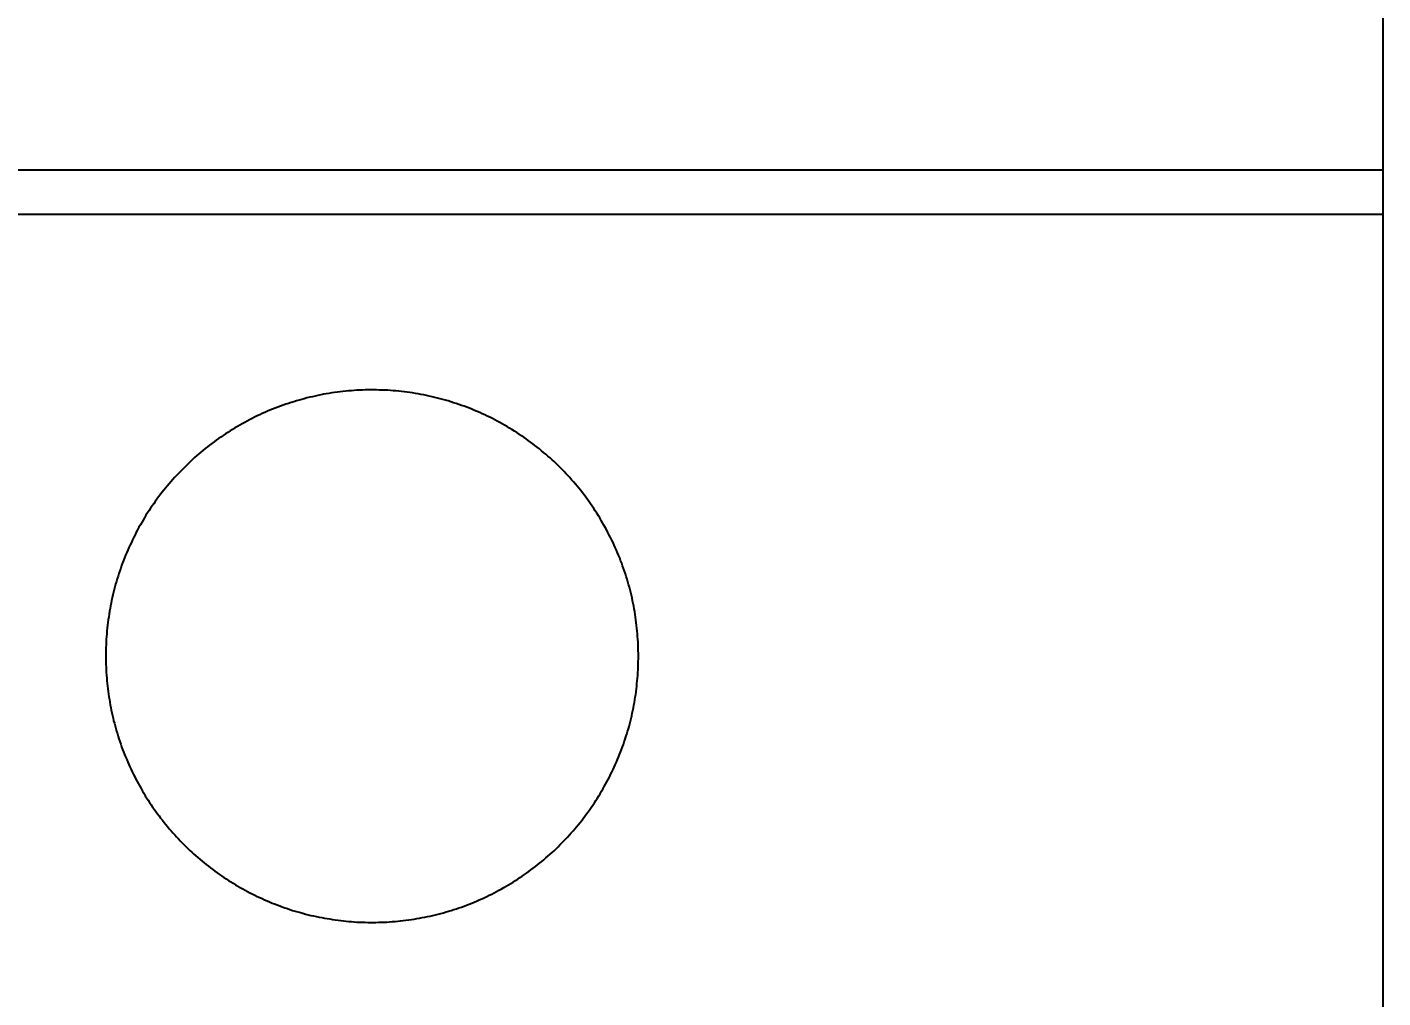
# Model space of a CAD drawing. Extents: x 0 to 420, y 0 to 297.
# Drawn here: x 134.59 to 144.77, y 158.27 to 165.56 of the extents above; entities that cross this region are included whole.
import ezdxf
from ezdxf.enums import TextEntityAlignment as Align

# ---------------------------------------------------------------- set-up
doc = ezdxf.new("R2010")
doc.units = 0
doc.header["$LTSCALE"] = 23.1
doc.layers.add('10000_FRONT', color=7, linetype='CONTINUOUS')
doc.layers.add('10100_DIM_FRONT', color=7, linetype='CONTINUOUS')
doc.dimstyles.get("Standard").update_dxf_attribs({"dimtxt": 2.5, "dimasz": 2.5, "dimexe": 1.25, "dimexo": 0.625, "dimtad": 1, "dimcen": 2.5, "dimazin": 3, "dimtfac": 1, "dimtmove": 0, "dimatfit": 3})

# ---------------------------------------------------------------- blocks, each defined once
blk = doc.blocks.new('*D0')
at = {"layer": '10100_DIM_FRONT', "linetype": 'CONTINUOUS'}
for p, q in [((109.270844, 186.639203), (109.270844, 130.967761)), ((144.770844, 186.639203), (144.770844, 130.967761)), ((109.270844, 132.967761), (127.020844, 132.967761)), ((144.770844, 132.967761), (127.020844, 132.967761))]:
    blk.add_line(p, q, dxfattribs=at)
for points in [[(112.770844, 133.467761), (109.270844, 132.967761), (112.770844, 132.467761)], [(141.270844, 132.467761), (144.770844, 132.967761), (141.270844, 133.467761)]]:
    blk.add_solid(points, dxfattribs=at)
blk.add_text('35,5', height=3.5, dxfattribs=at).set_placement((123.190186, 133.842761), (132.690186, 133.842761), align=Align.FIT)

msp = doc.modelspace()

# ---------------------------------------------------------------- linework, layer by layer
at = {"layer": '10000_FRONT', "color": 7, "linetype": 'CONTINUOUS'}
for p, q in [((144.771, 231.64), (144.771, 141.64)), ((109.271, 164.493), (144.771, 164.493)), ((109.271, 164.16), (144.771, 164.16))]:
    msp.add_line(p, q, dxfattribs=at)
for points in [[(139.181, 160.84), (139.181, 160.861), (139.18, 160.882), (139.18, 160.904), (139.179, 160.925), (139.178, 160.946), (139.177, 160.967), (139.175, 160.987), (139.174, 161.008), (139.172, 161.029), (139.17, 161.05), (139.167, 161.071), (139.165, 161.092), (139.162, 161.112), (139.159, 161.133), (139.156, 161.154), (139.153, 161.174), (139.149, 161.195), (139.145, 161.215), (139.141, 161.236), (139.137, 161.256), (139.133, 161.277), (139.128, 161.297), (139.123, 161.317), (139.118, 161.338), (139.113, 161.358), (139.107, 161.378), (139.101, 161.398), (139.095, 161.419), (139.089, 161.439), (139.083, 161.459), (139.076, 161.479), (139.069, 161.499), (139.062, 161.519), (139.055, 161.539), (139.047, 161.558), (139.04, 161.578), (139.032, 161.598), (139.024, 161.617), (139.016, 161.636), (139.007, 161.655), (138.999, 161.675), (138.99, 161.693), (138.981, 161.712), (138.971, 161.731), (138.962, 161.75), (138.952, 161.768), (138.943, 161.787), (138.933, 161.805), (138.922, 161.823), (138.912, 161.842), (138.902, 161.86), (138.891, 161.878), (138.88, 161.895), (138.869, 161.913), (138.857, 161.931), (138.846, 161.948), (138.834, 161.966), (138.822, 161.983), (138.81, 162), (138.798, 162.017), (138.785, 162.034), (138.773, 162.051), (138.76, 162.068), (138.747, 162.084), (138.734, 162.101), (138.72, 162.117), (138.707, 162.133), (138.693, 162.149), (138.679, 162.165), (138.665, 162.181), (138.651, 162.197), (138.636, 162.212), (138.622, 162.227), (138.607, 162.242), (138.593, 162.257), (138.578, 162.272), (138.563, 162.286), (138.547, 162.301), (138.532, 162.315), (138.517, 162.329), (138.501, 162.343), (138.485, 162.356), (138.469, 162.37), (138.453, 162.383), (138.437, 162.397), (138.421, 162.41), (138.404, 162.423), (138.387, 162.435), (138.371, 162.448), (138.354, 162.46), (138.337, 162.472), (138.319, 162.485), (138.302, 162.496), (138.284, 162.508), (138.267, 162.52), (138.249, 162.531), (138.231, 162.542), (138.213, 162.553), (138.195, 162.564), (138.176, 162.575), (138.158, 162.585), (138.139, 162.595), (138.121, 162.605), (138.102, 162.615), (138.084, 162.625), (138.065, 162.634), (138.046, 162.643), (138.027, 162.652), (138.008, 162.661), (137.989, 162.67), (137.97, 162.678), (137.95, 162.686), (137.931, 162.694), (137.912, 162.702), (137.892, 162.709), (137.873, 162.717), (137.853, 162.724), (137.833, 162.731), (137.813, 162.738), (137.793, 162.744), (137.773, 162.75), (137.753, 162.757), (137.733, 162.763), (137.713, 162.768), (137.692, 162.774), (137.672, 162.779), (137.651, 162.784), (137.631, 162.789), (137.61, 162.794), (137.589, 162.798), (137.569, 162.802), (137.548, 162.806), (137.527, 162.81), (137.506, 162.814), (137.485, 162.817), (137.465, 162.82), (137.444, 162.823), (137.423, 162.825), (137.402, 162.828), (137.381, 162.83), (137.36, 162.832), (137.34, 162.834), (137.319, 162.835), (137.298, 162.837), (137.277, 162.838), (137.256, 162.839), (137.235, 162.839), (137.214, 162.84), (137.193, 162.84), (137.172, 162.84), (137.151, 162.84), (137.13, 162.84), (137.109, 162.839), (137.088, 162.838), (137.067, 162.837), (137.046, 162.836), (137.025, 162.834), (137.004, 162.832), (136.983, 162.83), (136.962, 162.828), (136.941, 162.826), (136.92, 162.823), (136.899, 162.82), (136.878, 162.817), (136.857, 162.814), (136.836, 162.81), (136.816, 162.807), (136.795, 162.803), (136.774, 162.798), (136.754, 162.794), (136.733, 162.789), (136.713, 162.785), (136.692, 162.78), (136.672, 162.774), (136.652, 162.769), (136.632, 162.763), (136.612, 162.758), (136.592, 162.751), (136.572, 162.745), (136.552, 162.739), (136.532, 162.732), (136.512, 162.725), (136.492, 162.718), (136.473, 162.711), (136.453, 162.703), (136.434, 162.695), (136.414, 162.687), (136.395, 162.679), (136.375, 162.671), (136.356, 162.662), (136.337, 162.653), (136.318, 162.644), (136.299, 162.635), (136.28, 162.626), (136.261, 162.616), (136.242, 162.606), (136.224, 162.596), (136.205, 162.586), (136.187, 162.576)], [(136.187, 162.576), (136.169, 162.565), (136.151, 162.554), (136.133, 162.543), (136.115, 162.532), (136.097, 162.521), (136.08, 162.51), (136.062, 162.498), (136.045, 162.486), (136.028, 162.474), (136.011, 162.462), (135.994, 162.45), (135.977, 162.437), (135.96, 162.425), (135.944, 162.412), (135.927, 162.399), (135.911, 162.386), (135.895, 162.372), (135.879, 162.359), (135.863, 162.345), (135.847, 162.331), (135.832, 162.317), (135.816, 162.302), (135.801, 162.288), (135.786, 162.273), (135.771, 162.258), (135.756, 162.243), (135.741, 162.228), (135.726, 162.213), (135.712, 162.197), (135.698, 162.182), (135.684, 162.166), (135.67, 162.15), (135.656, 162.134), (135.643, 162.118), (135.629, 162.102), (135.616, 162.086), (135.603, 162.069), (135.59, 162.053), (135.578, 162.036), (135.565, 162.019), (135.553, 162.002), (135.541, 161.985), (135.529, 161.968), (135.518, 161.951), (135.506, 161.933), (135.495, 161.916), (135.483, 161.898), (135.473, 161.88), (135.462, 161.862), (135.451, 161.844), (135.441, 161.826), (135.43, 161.808), (135.42, 161.789), (135.41, 161.771), (135.401, 161.752), (135.391, 161.733), (135.382, 161.714), (135.373, 161.695), (135.364, 161.676), (135.355, 161.657), (135.347, 161.637), (135.338, 161.618), (135.33, 161.598), (135.322, 161.579), (135.315, 161.559), (135.307, 161.54), (135.3, 161.52), (135.293, 161.5), (135.286, 161.481), (135.28, 161.461), (135.273, 161.441), (135.267, 161.421), (135.261, 161.401), (135.255, 161.381), (135.25, 161.361), (135.244, 161.34), (135.239, 161.32), (135.234, 161.3), (135.23, 161.279), (135.225, 161.259), (135.221, 161.239), (135.217, 161.218), (135.213, 161.197), (135.209, 161.177), (135.206, 161.156), (135.203, 161.135), (135.2, 161.114), (135.197, 161.093), (135.194, 161.072), (135.192, 161.051), (135.19, 161.03), (135.188, 161.009), (135.186, 160.988), (135.185, 160.967), (135.184, 160.946), (135.183, 160.925), (135.182, 160.904), (135.181, 160.883), (135.181, 160.861), (135.181, 160.84)], [(135.181, 160.84), (135.181, 160.82), (135.181, 160.799), (135.182, 160.778), (135.183, 160.758), (135.184, 160.738), (135.185, 160.717), (135.186, 160.697), (135.188, 160.676), (135.189, 160.656), (135.191, 160.636), (135.194, 160.615), (135.196, 160.595), (135.199, 160.575), (135.201, 160.555), (135.204, 160.535), (135.208, 160.515), (135.211, 160.495), (135.215, 160.475), (135.218, 160.455), (135.222, 160.435), (135.227, 160.415), (135.231, 160.395), (135.236, 160.375), (135.24, 160.355), (135.246, 160.336), (135.251, 160.316), (135.256, 160.296), (135.262, 160.277), (135.268, 160.257), (135.274, 160.237), (135.28, 160.218), (135.287, 160.198), (135.293, 160.179), (135.3, 160.159), (135.307, 160.14), (135.315, 160.121), (135.322, 160.102), (135.33, 160.083), (135.338, 160.064), (135.346, 160.045), (135.354, 160.026), (135.362, 160.008), (135.371, 159.989), (135.38, 159.971), (135.389, 159.952), (135.398, 159.934), (135.407, 159.916), (135.417, 159.898), (135.426, 159.88), (135.436, 159.863), (135.446, 159.845), (135.456, 159.827), (135.467, 159.81), (135.477, 159.792), (135.488, 159.775), (135.499, 159.758), (135.51, 159.741), (135.521, 159.724), (135.533, 159.707), (135.545, 159.69), (135.557, 159.673), (135.569, 159.657), (135.581, 159.64), (135.593, 159.624), (135.606, 159.608), (135.619, 159.591), (135.632, 159.575), (135.645, 159.56), (135.658, 159.544), (135.671, 159.528), (135.685, 159.513), (135.699, 159.498), (135.712, 159.482), (135.726, 159.468), (135.74, 159.453), (135.755, 159.438), (135.769, 159.424), (135.784, 159.409), (135.798, 159.395), (135.813, 159.381), (135.828, 159.367), (135.843, 159.354), (135.858, 159.34), (135.873, 159.327), (135.889, 159.313), (135.905, 159.3), (135.92, 159.287), (135.936, 159.275), (135.952, 159.262), (135.968, 159.25), (135.985, 159.237), (136.001, 159.225), (136.018, 159.213), (136.035, 159.201), (136.051, 159.19), (136.068, 159.178), (136.086, 159.167), (136.103, 159.156), (136.12, 159.145), (136.138, 159.134), (136.156, 159.123), (136.173, 159.113), (136.191, 159.102), (136.209, 159.092), (136.227, 159.082), (136.245, 159.073), (136.263, 159.063), (136.281, 159.054), (136.3, 159.045), (136.318, 159.036), (136.337, 159.027), (136.355, 159.019), (136.374, 159.01), (136.392, 159.002), (136.411, 158.994), (136.43, 158.986), (136.449, 158.979), (136.468, 158.972), (136.487, 158.964), (136.506, 158.957), (136.525, 158.951), (136.545, 158.944), (136.564, 158.938), (136.584, 158.931), (136.603, 158.925), (136.623, 158.92), (136.643, 158.914), (136.662, 158.909), (136.682, 158.903), (136.702, 158.898), (136.722, 158.893), (136.742, 158.889), (136.763, 158.884), (136.783, 158.88), (136.803, 158.876), (136.823, 158.872), (136.844, 158.869), (136.864, 158.866), (136.884, 158.862), (136.904, 158.859), (136.925, 158.857), (136.945, 158.854), (136.965, 158.852), (136.986, 158.85), (137.006, 158.848), (137.026, 158.846), (137.047, 158.845), (137.067, 158.843), (137.087, 158.842), (137.108, 158.842), (137.128, 158.841), (137.148, 158.84), (137.169, 158.84), (137.189, 158.84), (137.21, 158.84), (137.23, 158.841), (137.251, 158.841), (137.271, 158.842), (137.292, 158.843), (137.312, 158.844), (137.332, 158.846), (137.353, 158.848), (137.374, 158.849), (137.394, 158.852), (137.415, 158.854), (137.435, 158.856), (137.456, 158.859), (137.476, 158.862), (137.496, 158.865), (137.517, 158.869), (137.537, 158.872), (137.557, 158.876), (137.577, 158.88), (137.597, 158.884), (137.617, 158.888), (137.637, 158.893), (137.657, 158.898), (137.677, 158.903), (137.696, 158.908), (137.716, 158.913), (137.736, 158.919), (137.755, 158.924), (137.775, 158.93), (137.794, 158.937), (137.814, 158.943), (137.833, 158.949), (137.852, 158.956), (137.871, 158.963), (137.89, 158.97), (137.91, 158.978), (137.929, 158.985), (137.948, 158.993), (137.966, 159.001), (137.985, 159.009), (138.004, 159.018), (138.023, 159.026), (138.042, 159.035), (138.06, 159.044), (138.079, 159.053)], [(138.079, 159.053), (138.097, 159.062), (138.115, 159.072), (138.133, 159.082), (138.151, 159.091), (138.169, 159.102), (138.187, 159.112), (138.205, 159.122), (138.222, 159.133), (138.24, 159.143), (138.257, 159.154), (138.274, 159.165), (138.291, 159.177), (138.308, 159.188), (138.325, 159.2), (138.341, 159.211), (138.358, 159.223), (138.374, 159.235), (138.391, 159.248), (138.407, 159.26), (138.423, 159.273), (138.439, 159.285), (138.455, 159.298), (138.47, 159.311), (138.486, 159.325), (138.501, 159.338), (138.517, 159.352), (138.532, 159.365), (138.547, 159.379), (138.562, 159.393), (138.577, 159.408), (138.591, 159.422), (138.606, 159.437), (138.62, 159.452), (138.634, 159.466), (138.648, 159.481), (138.662, 159.497), (138.676, 159.512), (138.69, 159.527), (138.703, 159.543), (138.716, 159.558), (138.729, 159.574), (138.742, 159.59), (138.755, 159.606), (138.767, 159.622), (138.779, 159.638), (138.792, 159.655), (138.804, 159.671), (138.815, 159.688), (138.827, 159.704), (138.839, 159.721), (138.85, 159.738), (138.861, 159.755), (138.872, 159.772), (138.883, 159.79), (138.893, 159.807), (138.904, 159.825), (138.914, 159.842), (138.924, 159.86), (138.934, 159.878), (138.944, 159.896), (138.953, 159.914), (138.963, 159.932), (138.972, 159.951), (138.981, 159.969), (138.99, 159.988), (138.999, 160.006), (139.007, 160.025), (139.016, 160.044), (139.024, 160.063), (139.031, 160.082), (139.039, 160.101), (139.047, 160.12), (139.054, 160.139), (139.061, 160.158), (139.068, 160.177), (139.074, 160.197), (139.081, 160.216), (139.087, 160.235), (139.093, 160.255), (139.099, 160.274), (139.105, 160.294), (139.11, 160.313), (139.115, 160.333), (139.12, 160.353), (139.125, 160.372), (139.13, 160.392), (139.134, 160.412), (139.139, 160.432), (139.143, 160.452), (139.147, 160.472), (139.15, 160.492), (139.154, 160.512), (139.157, 160.533), (139.16, 160.553), (139.163, 160.573), (139.166, 160.594), (139.168, 160.614), (139.17, 160.634), (139.172, 160.655), (139.174, 160.676), (139.176, 160.696), (139.177, 160.717), (139.178, 160.737), (139.179, 160.758), (139.18, 160.778), (139.18, 160.799), (139.181, 160.82), (139.181, 160.84)]]:
    msp.add_lwpolyline(points, dxfattribs=at)

# ---------------------------------------------------------------- dimensions: what is measured, and where the dimension line sits
at = {"layer": '10100_DIM_FRONT', "linetype": 'CONTINUOUS'}
dim = msp.add_linear_dim(base=(144.771, 132.968), p1=(109.271, 186.639), p2=(144.771, 186.639), dimstyle='Standard', dxfattribs=at)
dim.commit()
dim.dimension.update_dxf_attribs({"geometry": '*D0', "text_midpoint": (127.94, 135.593), "dimtype": 128})

doc.saveas('drawing.dxf')
